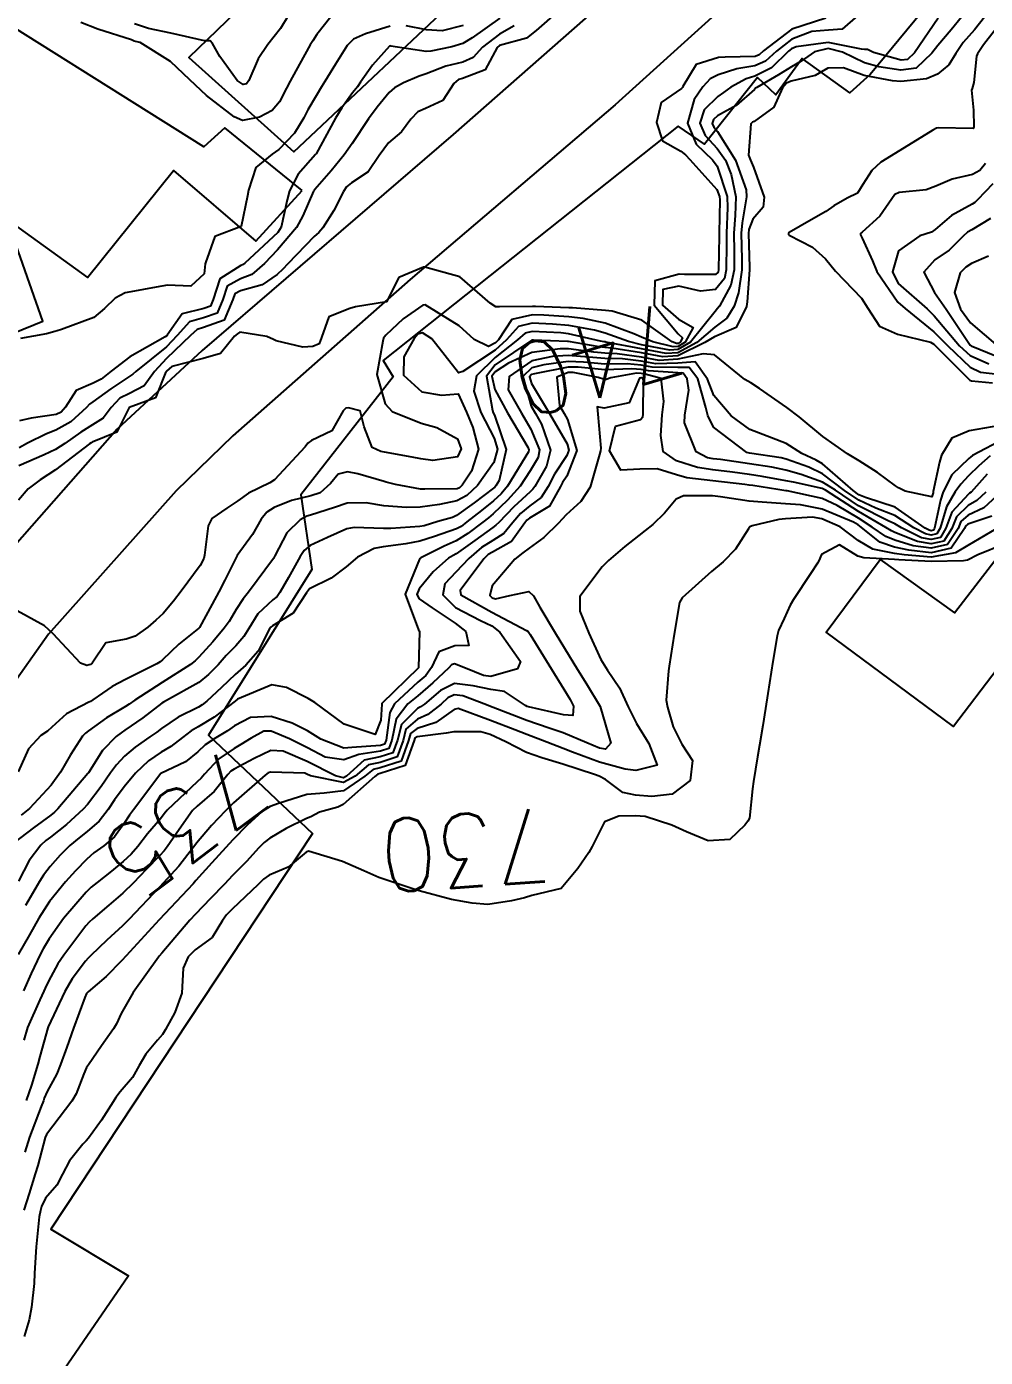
# Model space of a CAD drawing. Header units: metres. Extents: x 318500 to 325275, y 7408834 to 7428799.
# Drawn here: x 323416.3 to 323468.8, y 7419717.1 to 7419790 of the extents above; entities that cross this region are included whole.
import ezdxf
from ezdxf.enums import TextEntityAlignment as Align

# ---------------------------------------------------------------- set-up
doc = ezdxf.new("R2010")
doc.units = ezdxf.units.M
doc.header["$MEASUREMENT"] = 0
for name, color, linetype in [('Cotas', 45, 'Continuous'), ('Curvas de Nivel 1m', 11, 'Continuous'), ('Curvas de Nivel 5m', 15, 'Continuous'), ('Edificações', 30, 'Continuous'), ('Vias Primárias', 230, 'Continuous')]:
    doc.layers.add(name, color=color, linetype=linetype)
doc.styles.add('Style-STANDARD', font='STANDARD.shx')

msp = doc.modelspace()

# ---------------------------------------------------------------- linework, layer by layer
at = {"layer": 'Curvas de Nivel 1m', "flags": 128}
for points, elevation in [([(323445.392, 7419790.832), (323444.199, 7419789.792), (323443.669, 7419789.381), (323442.191, 7419788.973), (323442.056, 7419788.872), (323441.408, 7419787.645), (323440.164, 7419787.171), (323439.947, 7419787.119), (323439.69, 7419786.907), (323439.095, 7419785.967), (323438.139, 7419785.521), (323437.726, 7419785.345), (323437.338, 7419784.938), (323436.821, 7419784.245), (323436.117, 7419783.652), (323435.6, 7419782.958), (323435.01, 7419782.053), (323434.087, 7419781.458), (323433.82, 7419781.248), (323433.645, 7419780.984), (323433.116, 7419779.938), (323432.515, 7419778.995), (323432.301, 7419778.744), (323432.045, 7419778.524), (323430.594, 7419777.022), (323430.323, 7419776.728), (323430.021, 7419776.445), (323429.188, 7419775.867), (323428.007, 7419775.54), (323427.691, 7419775.377), (323427.584, 7419775.064), (323427.115, 7419773.937), (323425.977, 7419773.53), (323425.628, 7419773.432), (323425.263, 7419773.091), (323423.957, 7419771.844), (323423.3, 7419771.12), (323422.729, 7419770.337), (323421.932, 7419769.929), (323421.409, 7419769.663), (323420.93, 7419769.15), (323420.488, 7419768.577), (323419.906, 7419768.206), (323419.259, 7419767.81), (323418.391, 7419767.182), (323417.887, 7419766.863), (323417.253, 7419766.568), (323415.877, 7419765.958)], 744), ([(323433.298, 7419790.994), (323432.196, 7419789.573), (323431.968, 7419789.236), (323431.834, 7419789.014), (323431.232, 7419787.962), (323430.728, 7419787.024), (323430.533, 7419786.648), (323430.143, 7419785.897), (323429.748, 7419785.424), (323429.042, 7419785.046), (323428.128, 7419784.88), (323427.655, 7419785.065), (323426.147, 7419786.249), (323425.241, 7419787.099), (323424.175, 7419788.104), (323422.513, 7419789.135), (323422.253, 7419789.201), (323422.191, 7419789.225), (323422.038, 7419789.295), (323420.197, 7419789.874), (323419.263, 7419790.237)], 748), ([(323468.757, 7419790.522), (323468.203, 7419789.832), (323467.588, 7419789.144), (323467.18, 7419788.54), (323466.806, 7419787.919), (323466.173, 7419787.412), (323465.569, 7419787.159), (323464.166, 7419787.011), (323463.714, 7419787.04), (323462.171, 7419787.339), (323461.034, 7419787.764), (323460.177, 7419787.746), (323459.477, 7419787.334), (323458.165, 7419787.022), (323457.917, 7419786.911), (323457.681, 7419786.667), (323457.213, 7419785.605), (323456.132, 7419784.817), (323456.045, 7419784.777), (323455.95, 7419784.692), (323455.823, 7419782.982), (323455.934, 7419782.692), (323456.104, 7419782.317), (323456.694, 7419780.681), (323456.623, 7419780.13), (323456.062, 7419779.474), (323455.843, 7419778.902), (323455.823, 7419778.692), (323455.88, 7419776.843), (323455.883, 7419776.691), (323455.746, 7419774.95), (323455.713, 7419774.693), (323455.145, 7419773.536), (323453.975, 7419773.021), (323453.443, 7419772.718), (323451.962, 7419771.986), (323451.134, 7419771.925), (323449.964, 7419772.143), (323448.34, 7419772.413), (323447.967, 7419772.442), (323447.644, 7419772.472), (323445.97, 7419772.771), (323445.923, 7419772.774), (323444.047, 7419772.849), (323443.97, 7419772.852), (323441.956, 7419771.499), (323441.487, 7419770.877), (323441.805, 7419768.989), (323441.852, 7419768.871), (323441.918, 7419768.742), (323442.556, 7419766.86), (323442.173, 7419765.165), (323441.997, 7419764.868), (323441.939, 7419764.798), (323441.868, 7419764.737), (323440.812, 7419763.929), (323439.845, 7419763.242), (323439.614, 7419763.132), (323438.821, 7419762.91), (323438.069, 7419762.686), (323437.836, 7419762.641), (323436.237, 7419762.541), (323435.834, 7419762.539), (323434.227, 7419762.581), (323433.833, 7419762.512), (323432.771, 7419762.045), (323431.819, 7419761.598), (323431.494, 7419761.326), (323431.284, 7419761.008), (323430.635, 7419759.854), (323430.17, 7419759.024), (323430.01, 7419758.804), (323429.784, 7419758.62), (323428.962, 7419757.852), (323428.46, 7419757.049), (323428.197, 7419756.61), (323427.746, 7419756.1), (323427.233, 7419755.57), (323426.785, 7419755.069), (323426.264, 7419754.535), (323425.72, 7419754.106), (323423.949, 7419753.106), (323423.792, 7419753.026), (323423.708, 7419752.968), (323422.658, 7419752.163), (323421.685, 7419751.49), (323421.475, 7419751.35), (323421.202, 7419751.145), (323420.453, 7419750.368), (323419.684, 7419749.16), (323419.672, 7419749.138), (323419.65, 7419749.112), (323418.015, 7419747.184), (323417.82, 7419746.994), (323417.625, 7419746.839), (323416.682, 7419746.136), (323415.602, 7419745.324)], 739), ([(323461.823, 7419790.614), (323460.956, 7419789.869), (323460.202, 7419789.816), (323459.302, 7419789.745), (323458.197, 7419789.335), (323457.356, 7419788.673), (323456.75, 7419788.113), (323456.178, 7419787.874), (323455.181, 7419787.694), (323454.17, 7419787.382), (323453.729, 7419787.154), (323453.334, 7419786.722), (323452.855, 7419786.024), (323452.486, 7419784.735), (323452.965, 7419783.574), (323453.861, 7419782.714), (323454.105, 7419782.375), (323454.653, 7419780.704), (323454.687, 7419780.088), (323454.629, 7419778.704), (323454.631, 7419778.117), (323454.61, 7419776.704), (323454.511, 7419776.216), (323454.014, 7419775.615), (323453.204, 7419775.531), (323452.016, 7419775.794), (323451.143, 7419775.623), (323451.124, 7419774.753), (323451.989, 7419773.998), (323452.796, 7419773.542), (323452.36, 7419772.734), (323451.968, 7419772.502), (323451.707, 7419772.483), (323450.589, 7419772.761), (323449.973, 7419773.003), (323449.557, 7419773.194), (323447.985, 7419773.771), (323446.77, 7419774.027), (323445.989, 7419774.114), (323444.623, 7419774.208), (323443.991, 7419774.234), (323442.873, 7419773.975), (323442.131, 7419772.868), (323441.968, 7419772.692), (323441.588, 7419772.498), (323440.797, 7419772.888), (323439.981, 7419773.631), (323438.129, 7419774.788), (323437.998, 7419774.763), (323436.91, 7419774.012), (323435.972, 7419773.115), (323435.889, 7419773.034), (323435.846, 7419772.952), (323435.797, 7419772.782), (323435.467, 7419770.957), (323435.926, 7419769.367), (323436.322, 7419768.944), (323437.911, 7419768.295), (323438.758, 7419768.061), (323439.898, 7419767.433), (323440.086, 7419766.897), (323439.886, 7419766.46), (323438.534, 7419766.263), (323437.884, 7419766.348), (323437.402, 7419766.444), (323435.888, 7419766.706), (323435.686, 7419766.751), (323435.217, 7419766.96), (323434.773, 7419768.101), (323434.558, 7419768.97), (323433.922, 7419769.142), (323433.776, 7419769.128), (323433.636, 7419768.983), (323433.019, 7419767.873), (323431.895, 7419767.353), (323431.697, 7419767.199), (323431.554, 7419767.005), (323429.872, 7419765.196), (323429.609, 7419765.034), (323428.452, 7419764.46), (323427.855, 7419764.044), (323427.261, 7419763.654), (323426.432, 7419763.074), (323426.234, 7419762.676), (323426.043, 7419761.078), (323425.999, 7419760.888), (323425.804, 7419760.51), (323424.762, 7419759.095), (323424.338, 7419758.545), (323423.772, 7419757.878), (323423.37, 7419757.512), (323422.942, 7419757.122), (323422.245, 7419756.64), (323421.75, 7419756.478), (323420.632, 7419756.266), (323419.879, 7419755.159), (323419.794, 7419755.094), (323419.729, 7419755.062), (323419.588, 7419755.022), (323419.251, 7419755.167), (323417.754, 7419756.76), (323417.269, 7419757.197), (323415.772, 7419758.025)], 742), ([(323466.209, 7419790.476), (323464.916, 7419788.569), (323464.541, 7419788.218), (323464.184, 7419788.183), (323462.68, 7419788.603), (323462.345, 7419788.761), (323462.191, 7419788.753), (323462.018, 7419788.786), (323460.195, 7419789.148), (323458.438, 7419788.901), (323458.191, 7419788.8), (323458.025, 7419788.662), (323457.092, 7419787.76), (323456.169, 7419787.307), (323455.701, 7419787.161), (323454.853, 7419786.703), (323454.458, 7419786.404), (323454.152, 7419786.185), (323453.402, 7419785.46), (323453.162, 7419784.725), (323453.451, 7419784.048), (323454.116, 7419783.345), (323454.568, 7419782.705), (323454.877, 7419781.923), (323455.128, 7419780.7), (323455.093, 7419779.672), (323455.033, 7419778.7), (323455.043, 7419777.697), (323455.034, 7419776.7), (323454.865, 7419775.854), (323454.235, 7419774.708), (323454.127, 7419774.58), (323453.996, 7419774.421), (323452.647, 7419772.73), (323451.966, 7419772.331), (323451.515, 7419772.296), (323449.968, 7419772.598), (323449.263, 7419772.777), (323447.977, 7419773.235), (323447.391, 7419773.386), (323445.982, 7419773.639), (323445.09, 7419773.727), (323443.984, 7419773.775), (323443.238, 7419773.601), (323442.578, 7419772.864), (323441.964, 7419772.291), (323440.185, 7419771.129), (323439.951, 7419771.049), (323438.48, 7419772.915), (323437.975, 7419773.245), (323437.72, 7419773.178), (323437.513, 7419772.927), (323436.95, 7419771.925), (323436.929, 7419770.935), (323437.936, 7419770.007), (323439.018, 7419769.824), (323439.935, 7419769.898), (323440.38, 7419768.893), (323440.726, 7419768.07), (323441.038, 7419766.883), (323440.653, 7419765.663), (323440.152, 7419764.896), (323440.011, 7419764.755), (323439.867, 7419764.698), (323438.105, 7419764.679), (323437.867, 7419764.694), (323436.492, 7419764.941), (323435.99, 7419765.067), (323435.872, 7419765.105), (323434.429, 7419765.525), (323433.877, 7419765.631), (323433.355, 7419765.505), (323432.931, 7419764.989), (323432.365, 7419764.492), (323431.86, 7419764.316), (323430.806, 7419764.065), (323429.85, 7419763.674), (323429.458, 7419763.423), (323429.15, 7419763.04), (323428.666, 7419762.209), (323427.832, 7419761.06), (323427.81, 7419761.023), (323427.156, 7419759.707), (323426.83, 7419759.07), (323426.456, 7419758.397), (323425.761, 7419757.115), (323425.747, 7419757.094), (323425.73, 7419757.08), (323424.636, 7419756.207), (323423.733, 7419755.338), (323423.613, 7419755.231), (323423.42, 7419755.115), (323421.721, 7419754.271), (323420.98, 7419753.885), (323419.93, 7419753.158), (323419.8, 7419753.068), (323419.708, 7419753.021), (323418.485, 7419752.392), (323417.687, 7419751.651), (323417.446, 7419751.431), (323417.072, 7419751.199), (323416.405, 7419750.473), (323415.84, 7419749.217)], 741), ([(323460.059, 7419790.482), (323458.202, 7419789.872), (323456.65, 7419788.683), (323456.409, 7419788.464), (323456.185, 7419788.385), (323454.556, 7419788.335), (323454.184, 7419788.314), (323452.97, 7419787.936), (323452.235, 7419786.739), (323452.212, 7419786.686), (323452.158, 7419786.632), (323451.048, 7419785.855), (323450.786, 7419784.76), (323451.123, 7419783.758), (323452.115, 7419783.197), (323452.372, 7419782.996), (323452.612, 7419782.732), (323454.086, 7419781.093), (323454.245, 7419780.708), (323454.26, 7419780.525), (323454.226, 7419778.708), (323454.223, 7419778.534), (323454.194, 7419776.708), (323454.163, 7419776.574), (323454.026, 7419776.441), (323452.323, 7419776.438), (323452.026, 7419776.464), (323450.693, 7419776.087), (323450.665, 7419774.76), (323451.977, 7419773.189), (323452.206, 7419772.969), (323452.083, 7419772.738), (323451.969, 7419772.671), (323451.893, 7419772.665), (323451.641, 7419772.745), (323449.987, 7419773.932), (323448.356, 7419774.425), (323447.995, 7419774.466), (323446.199, 7419774.615), (323445.997, 7419774.623), (323444.161, 7419774.684), (323443.998, 7419774.69), (323442.19, 7419774.676), (323441.997, 7419774.666), (323441.679, 7419774.875), (323440.021, 7419776.313), (323438.105, 7419776.843), (323438.029, 7419776.84), (323436.677, 7419776.283), (323436, 7419774.95), (323434.308, 7419774.663), (323433.994, 7419774.577), (323432.851, 7419774.127), (323432.445, 7419772.995), (323432.325, 7419772.638), (323431.965, 7419772.5), (323431.418, 7419772.462), (323429.968, 7419772.807), (323429.818, 7419772.882), (323429.453, 7419773.038), (323427.973, 7419773.274), (323427.844, 7419773.189), (323427.686, 7419773.063), (323426.91, 7419772.121), (323425.958, 7419771.835), (323424.248, 7419771.401), (323423.95, 7419771.152), (323423.922, 7419771.11), (323423.354, 7419769.694), (323421.92, 7419769.154), (323421.236, 7419767.81), (323419.891, 7419767.252), (323419.827, 7419767.224), (323419.749, 7419767.162), (323417.876, 7419765.743), (323417.046, 7419765.202), (323416.376, 7419764.699), (323415.853, 7419764.082)], 743), ([(323442.206, 7419790.478), (323440.699, 7419789.396), (323440.192, 7419789.084), (323439.589, 7419788.909), (323438.437, 7419788.675), (323438.186, 7419788.654), (323436.251, 7419788.949), (323436.19, 7419788.956), (323436.173, 7419788.95), (323435.238, 7419787.9), (323434.587, 7419786.974), (323434.411, 7419786.721), (323434.151, 7419786.383), (323433.558, 7419785.569), (323433.206, 7419784.994), (323432.15, 7419783.049), (323432.126, 7419783.01), (323431.167, 7419781.941), (323430.701, 7419781.021), (323430.566, 7419780.529), (323430.232, 7419779.027), (323430.047, 7419778.746), (323428.239, 7419777.057), (323428.122, 7419776.965), (323428.028, 7419776.924), (323426.878, 7419776.211), (323426.508, 7419775.075), (323426.364, 7419774.707), (323425.993, 7419774.583), (323424.807, 7419774.279), (323423.989, 7419773.11), (323423.97, 7419773.085), (323423.887, 7419773.03), (323421.958, 7419771.929), (323420.93, 7419771.15), (323420.383, 7419770.716), (323419.94, 7419770.499), (323419.015, 7419770.093), (323418.418, 7419769.183), (323418.195, 7419768.907), (323417.914, 7419768.782), (323416.549, 7419768.571), (323415.908, 7419768.42)], 746), ([(323430.629, 7419790.603), (323430.199, 7419789.918), (323429.508, 7419789.04), (323428.971, 7419788.256), (323428.464, 7419787.055), (323428.34, 7419786.874), (323428.157, 7419786.845), (323427.833, 7419787.065), (323426.883, 7419788.376), (323426.471, 7419789.086), (323426.34, 7419789.237), (323426.191, 7419789.228), (323426.046, 7419789.237), (323424.195, 7419789.651), (323422.972, 7419789.903), (323422.2, 7419790.158)], 749), ([(323440.202, 7419790.08), (323439.062, 7419789.781), (323438.199, 7419789.844), (323437.082, 7419790.06)], 747), ([(323469.869, 7419790.505), (323468.692, 7419789.02), (323468.362, 7419788.527), (323468.316, 7419788.4), (323468.166, 7419786.96), (323468.073, 7419786.619), (323468.046, 7419786.531), (323468.144, 7419785.441), (323468.174, 7419784.529), (323468.129, 7419784.433), (323466.207, 7419784.471), (323466.129, 7419784.452), (323465.916, 7419784.341), (323464.116, 7419783.226), (323463.079, 7419782.595), (323462.574, 7419782.132), (323462.091, 7419781.369), (323461.798, 7419780.899), (323461.224, 7419780.619), (323460.496, 7419780.203), (323460.069, 7419779.885), (323459.265, 7419779.439), (323458.051, 7419778.732), (323458.026, 7419778.685), (323458.019, 7419778.66), (323458.019, 7419778.63), (323458.049, 7419778.599), (323459.33, 7419777.928), (323460.037, 7419777.294), (323460.596, 7419776.624), (323462.008, 7419775.145), (323462.364, 7419774.605), (323463.008, 7419773.617), (323463.979, 7419773.176), (323465.791, 7419772.734), (323465.971, 7419772.619), (323466.043, 7419772.549), (323467.951, 7419770.65), (323468.033, 7419770.611), (323469.184, 7419770.511)], 738), ([(323436.201, 7419790.035), (323434.848, 7419789.622), (323434.193, 7419789.324), (323433.848, 7419788.985), (323433.212, 7419787.957), (323432.631, 7419787.003), (323432.447, 7419786.714), (323432.148, 7419786.226), (323431.7, 7419785.451), (323431.472, 7419785.017), (323430.958, 7419784.186), (323430.112, 7419783.278), (323429.741, 7419783.036), (323428.847, 7419782.301), (323428.442, 7419781.055), (323428.387, 7419780.744), (323428.05, 7419779.06), (323426.602, 7419778.517), (323426.087, 7419777.079), (323426.081, 7419777.027), (323426.021, 7419776.47), (323425.298, 7419775.803), (323424.011, 7419775.861), (323423.388, 7419775.741), (323422.005, 7419775.492), (323421.703, 7419775.444), (323421.144, 7419775.149), (323420.564, 7419774.582), (323419.984, 7419774.08), (323418.212, 7419773.425), (323417.973, 7419773.358), (323417.845, 7419773.318), (323417.384, 7419773.199), (323415.967, 7419772.941)], 747), ([(323468.815, 7419782.519), (323468.492, 7419782.137), (323468.101, 7419781.907), (323466.983, 7419781.655), (323466.091, 7419781.274), (323465.566, 7419781.08), (323464.085, 7419780.937), (323463.84, 7419780.828), (323463.677, 7419780.586), (323463.027, 7419779.634), (323462.052, 7419778.757), (323461.97, 7419778.692), (323461.952, 7419778.611), (323462.048, 7419778.422), (323462.617, 7419777.182), (323462.853, 7419776.598), (323464.005, 7419774.932), (323464.405, 7419774.574), (323465.981, 7419773.308), (323466.746, 7419772.542), (323467.958, 7419771.364), (323468.533, 7419771.099), (323469.954, 7419770.929)], 737), ([(323469.209, 7419781.397), (323468.364, 7419780.526), (323468.225, 7419780.38), (323468.076, 7419780.288), (323466.94, 7419779.668), (323466.055, 7419778.9), (323465.849, 7419778.757), (323465.217, 7419778.562), (323464.041, 7419777.729), (323463.717, 7419776.585), (323464.021, 7419775.952), (323465.619, 7419774.556), (323465.994, 7419774.183), (323467.389, 7419772.536), (323467.965, 7419772.01), (323468.99, 7419771.545)], 736), ([(323468.969, 7419777.445), (323468.035, 7419777.049), (323467.731, 7419776.835), (323467.419, 7419776.536), (323467.104, 7419775.449), (323467.442, 7419774.536), (323467.989, 7419773.801), (323469.483, 7419772.507)], 734), ([(323469.584, 7419768.173), (323467.913, 7419767.873), (323466.971, 7419767.478), (323466.401, 7419766.545), (323466.279, 7419766.161), (323465.944, 7419764.549), (323465.933, 7419764.485), (323465.866, 7419764.267), (323464.406, 7419764.572), (323464.047, 7419764.751), (323463.873, 7419764.873), (323462.884, 7419765.599), (323461.886, 7419766.236), (323461.242, 7419766.616), (323459.904, 7419767.573), (323458.597, 7419768.65), (323457.927, 7419769.15), (323456.428, 7419770.197), (323455.947, 7419770.514), (323455.626, 7419770.693), (323453.963, 7419772.036), (323453.339, 7419772.094), (323451.961, 7419771.813), (323450.943, 7419771.738), (323449.961, 7419771.92), (323448.641, 7419772.105), (323447.963, 7419772.14), (323447.359, 7419772.194), (323445.965, 7419772.37), (323445.52, 7419772.379), (323443.963, 7419772.163), (323442.677, 7419771.583), (323441.952, 7419771.109), (323441.78, 7419770.873), (323441.939, 7419770.142), (323442.633, 7419768.859), (323443.752, 7419766.982), (323443.801, 7419766.841), (323443.778, 7419766.731), (323442.635, 7419764.859), (323442.288, 7419764.439), (323441.858, 7419764.051), (323441.205, 7419763.524), (323440.406, 7419762.892), (323440.087, 7419762.645), (323439.834, 7419762.511), (323438.636, 7419762.103), (323437.824, 7419761.844), (323437.066, 7419761.686), (323435.819, 7419761.532), (323435.337, 7419761.437), (323434.412, 7419760.971), (323433.805, 7419760.434), (323432.968, 7419759.819), (323431.792, 7419759.227), (323431.617, 7419759.003), (323430.888, 7419757.898), (323429.763, 7419757.207), (323429.662, 7419757.13), (323429.602, 7419757.032), (323428.97, 7419755.813), (323428.295, 7419755.052), (323427.725, 7419754.542), (323426.968, 7419753.817), (323426.165, 7419753.075), (323425.909, 7419752.876), (323425.705, 7419752.758), (323424.595, 7419752.198), (323423.687, 7419751.579), (323423.42, 7419751.378), (323423.044, 7419751.12), (323422.248, 7419750.555), (323421.664, 7419750.057), (323421.213, 7419749.589), (323420.893, 7419749.148), (323420.386, 7419748.409), (323419.633, 7419747.423), (323419.403, 7419747.163), (323418.478, 7419746.316), (323417.607, 7419745.636), (323417.352, 7419745.446), (323417.069, 7419745.198), (323416.436, 7419744.359), (323415.85, 7419743.216)], 738), ([(323469.91, 7419767.486), (323468.103, 7419766.527), (323467.992, 7419766.436), (323467.897, 7419766.357), (323466.954, 7419765.469), (323466.492, 7419764.544), (323466.333, 7419764.075), (323466.013, 7419762.548), (323465.951, 7419762.437), (323465.839, 7419762.412), (323465.72, 7419762.433), (323465.505, 7419762.555), (323463.857, 7419763.695), (323462.238, 7419764.231), (323461.867, 7419764.384), (323461.554, 7419764.613), (323459.884, 7419766.068), (323459.532, 7419766.281), (323458.752, 7419766.647), (323457.898, 7419767.181), (323457.079, 7419767.496), (323455.909, 7419767.962), (323454.887, 7419768.7), (323453.937, 7419769.811), (323453.586, 7419770.715), (323452.9, 7419771.666), (323451.959, 7419771.593), (323450.752, 7419771.552), (323449.959, 7419771.693), (323448.92, 7419771.821), (323447.96, 7419771.835), (323447.076, 7419771.918), (323445.962, 7419772.007), (323445.09, 7419771.957), (323443.959, 7419771.705), (323442.718, 7419770.858), (323442.67, 7419770.128), (323443.4, 7419768.848), (323443.907, 7419767.98), (323444.389, 7419766.835), (323444.311, 7419766.411), (323443.878, 7419765.681), (323443.32, 7419764.848), (323442.634, 7419764.083), (323441.847, 7419763.339), (323441.594, 7419763.124), (323441.277, 7419762.878), (323440.46, 7419762.261), (323439.824, 7419761.865), (323439.164, 7419761.562), (323437.881, 7419760.919), (323437.839, 7419760.89), (323437.809, 7419760.853), (323437.021, 7419758.932), (323437.761, 7419756.981), (323437.801, 7419756.92), (323437.803, 7419756.876), (323437.762, 7419754.92), (323437.75, 7419754.9), (323437.73, 7419754.881), (323435.756, 7419752.949), (323435.744, 7419752.915), (323435.696, 7419752.04), (323435.387, 7419751.252), (323433.693, 7419751.819), (323432.076, 7419752.996), (323431.712, 7419753.229), (323430.523, 7419753.823), (323429.719, 7419753.964), (323427.842, 7419753.189), (323427.71, 7419753.084), (323426.574, 7419752.194), (323425.689, 7419751.666), (323425.315, 7419751.456), (323424.826, 7419751.093), (323424.186, 7419750.589), (323423.668, 7419750.278), (323422.971, 7419749.81), (323422.258, 7419749.131), (323421.642, 7419748.38), (323421.111, 7419747.67), (323420.76, 7419747.149), (323420.264, 7419746.51), (323419.612, 7419745.945), (323419.17, 7419745.603), (323418.668, 7419745.174), (323418.132, 7419744.642), (323417.583, 7419744.03), (323417.22, 7419743.551), (323417.008, 7419743.198), (323416.235, 7419741.888)], 737), ([(323469.068, 7419766.512), (323468.446, 7419765.967), (323467.883, 7419765.424), (323467.457, 7419764.953), (323467.153, 7419764.537), (323466.672, 7419763.727), (323466.322, 7419762.545), (323466.143, 7419762.24), (323465.836, 7419762.171), (323465.514, 7419762.232), (323464.885, 7419762.564), (323463.85, 7419763.243), (323462.801, 7419763.65), (323461.862, 7419764.083), (323461.093, 7419764.618), (323459.879, 7419765.532), (323459.136, 7419765.895), (323457.887, 7419766.329), (323457.622, 7419766.398), (323455.89, 7419766.654), (323455.734, 7419766.692), (323453.91, 7419768.073), (323453.602, 7419768.715), (323453.488, 7419769.156), (323453.058, 7419770.723), (323452.571, 7419771.346), (323451.956, 7419771.346), (323450.556, 7419771.361), (323449.957, 7419771.467), (323449.191, 7419771.545), (323447.957, 7419771.53), (323446.791, 7419771.64), (323445.959, 7419771.677), (323444.624, 7419771.501), (323443.955, 7419771.331), (323443.467, 7419770.847), (323443.926, 7419769.231), (323444.157, 7419768.838), (323444.499, 7419768.246), (323444.985, 7419766.829), (323444.759, 7419765.953), (323444.124, 7419764.837), (323444.019, 7419764.687), (323443.866, 7419764.544), (323442.984, 7419763.722), (323442.156, 7419762.865), (323441.999, 7419762.707), (323441.836, 7419762.583), (323440.835, 7419761.875), (323439.814, 7419761.138), (323439.662, 7419761.052), (323439.399, 7419760.904), (323438.557, 7419760.158), (323437.793, 7419759.229), (323437.673, 7419758.922), (323437.786, 7419758.686), (323438.513, 7419758.179), (323439.767, 7419757.355), (323440.344, 7419756.891), (323440.514, 7419756.123), (323439.748, 7419756.116), (323438.878, 7419755.773), (323438.466, 7419754.913), (323438.15, 7419754.492), (323437.722, 7419754.112), (323436.444, 7419752.939), (323436.183, 7419752.463), (323435.981, 7419750.945), (323435.901, 7419750.722), (323435.676, 7419750.652), (323434.109, 7419750.538), (323433.673, 7419750.506), (323432.417, 7419750.993), (323431.687, 7419751.449), (323430.834, 7419751.871), (323429.698, 7419752.231), (323428.562, 7419752.183), (323427.69, 7419751.725), (323427.3, 7419751.45), (323426.651, 7419751.07), (323426.07, 7419750.68), (323425.668, 7419750.304), (323424.991, 7419749.759), (323423.65, 7419749.11), (323422.155, 7419747.132), (323421.928, 7419746.833), (323421.618, 7419746.361), (323421.103, 7419745.649), (323420.524, 7419745.151), (323419.981, 7419744.769), (323419.589, 7419744.422), (323418.969, 7419743.78), (323418.431, 7419743.177), (323417.559, 7419742.106), (323416.97, 7419741.199), (323416.455, 7419740.287), (323415.841, 7419739.215)], 736), ([(323468.826, 7419764.516), (323468.323, 7419764.064), (323467.859, 7419763.797), (323467.211, 7419763.175), (323466.967, 7419762.539), (323466.53, 7419761.847), (323465.831, 7419761.688), (323465.087, 7419761.816), (323463.837, 7419762.322), (323463.666, 7419762.411), (323463.349, 7419762.587), (323461.853, 7419763.458), (323460.043, 7419764.628), (323459.871, 7419764.715), (323458.285, 7419765.064), (323457.875, 7419765.15), (323456.582, 7419765.384), (323455.878, 7419765.486), (323454.955, 7419765.623), (323453.88, 7419765.75), (323453.039, 7419765.88), (323451.885, 7419766.237), (323451.149, 7419766.747), (323451.024, 7419767.632), (323451.101, 7419768.752), (323451.198, 7419769.484), (323451.048, 7419770.754), (323450.166, 7419770.981), (323449.952, 7419771.014), (323449.691, 7419771.034), (323448.293, 7419770.787), (323448.038, 7419770.699), (323447.949, 7419770.693), (323447.596, 7419770.795), (323446.219, 7419771.083), (323445.953, 7419771.083), (323445.324, 7419770.826), (323445.483, 7419769.268), (323445.728, 7419768.822), (323445.915, 7419768.504), (323446.426, 7419766.812), (323445.876, 7419765.405), (323445.635, 7419765.059), (323445.526, 7419764.823), (323444.922, 7419763.761), (323443.844, 7419763.103), (323443.688, 7419762.996), (323443.577, 7419762.844), (323442.858, 7419761.821), (323441.816, 7419761.239), (323441.577, 7419761.111), (323441.332, 7419760.877), (323440.034, 7419759.138), (323440.076, 7419758.896), (323441.776, 7419757.943), (323443.664, 7419756.939), (323443.761, 7419756.885), (323443.804, 7419756.84), (323443.872, 7419756.725), (323445.047, 7419754.827), (323445.719, 7419753.738), (323446.07, 7419753.171), (323446.246, 7419752.812), (323446.216, 7419752.298), (323445.703, 7419752.324), (323443.776, 7419752.773), (323443.709, 7419752.794), (323443.622, 7419752.841), (323442.459, 7419753.6), (323441.718, 7419753.718), (323440.758, 7419753.922), (323439.721, 7419754.046), (323438.955, 7419753.67), (323438.078, 7419752.916), (323437.862, 7419752.764), (323437.706, 7419752.673), (323436.822, 7419751.804), (323436.599, 7419750.936), (323436.354, 7419750.255), (323435.666, 7419750.038), (323434.778, 7419749.849), (323433.811, 7419748.978), (323433.649, 7419748.885), (323433.218, 7419748.984), (323431.662, 7419749.78), (323430.343, 7419750.347), (323429.67, 7419750.378), (323428.764, 7419749.943), (323427.655, 7419749.361), (323427.473, 7419749.241), (323427.318, 7419749.063), (323426.573, 7419748.138), (323425.632, 7419747.326), (323425.384, 7419747.084), (323424.659, 7419746.049), (323424, 7419745.104), (323423.824, 7419744.879), (323423.593, 7419744.628), (323422.844, 7419743.858), (323422.142, 7419743.131), (323421.564, 7419742.561), (323420.805, 7419741.9), (323419.926, 7419741.156), (323419.725, 7419740.981), (323419.544, 7419740.78), (323418.331, 7419739.178), (323418.007, 7419738.688), (323417.498, 7419737.754), (323417.314, 7419737.371), (323417.235, 7419737.194), (323417.015, 7419736.727), (323416.347, 7419735.207), (323416.151, 7419734.518)], 734), ([(323469.623, 7419764.504), (323468.708, 7419763.666), (323467.851, 7419763.257), (323467.459, 7419762.921), (323467.305, 7419762.535), (323466.723, 7419761.649), (323465.829, 7419761.447), (323464.854, 7419761.589), (323463.833, 7419761.893), (323463.343, 7419762.095), (323462.594, 7419762.599), (323461.847, 7419763.096), (323460.684, 7419763.795), (323459.863, 7419764.167), (323457.941, 7419764.587), (323457.869, 7419764.599), (323457.433, 7419764.667), (323456.064, 7419764.879), (323455.872, 7419764.906), (323455.622, 7419764.943), (323453.874, 7419765.151), (323452.452, 7419765.308), (323451.877, 7419765.462), (323450.828, 7419765.803), (323449.88, 7419765.776), (323448.835, 7419765.731), (323448.22, 7419766.785), (323448.553, 7419768.138), (323449.916, 7419768.498), (323450.038, 7419768.648), (323450.057, 7419768.768), (323450.07, 7419770.646), (323450.042, 7419770.769), (323449.968, 7419770.787), (323449.95, 7419770.793), (323449.929, 7419770.791), (323449.861, 7419770.771), (323449.295, 7419769.411), (323447.925, 7419769.114), (323447.536, 7419769.186), (323447.586, 7419768.795), (323447.746, 7419766.938), (323447.723, 7419766.793), (323447.671, 7419766.576), (323447.159, 7419764.801), (323446.648, 7419764.018), (323445.847, 7419763.28), (323445.624, 7419763.041), (323445.432, 7419762.824), (323444.619, 7419762.041), (323443.819, 7419761.462), (323443.463, 7419761.198), (323443.038, 7419760.852), (323441.795, 7419759.389), (323441.659, 7419758.872), (323441.788, 7419758.741), (323441.976, 7419758.679), (323442.76, 7419758.855), (323443.792, 7419759.087), (323444.055, 7419758.837), (323444.395, 7419758.219), (323445.233, 7419756.825), (323445.748, 7419755.988), (323446.47, 7419754.809), (323446.949, 7419754.028), (323447.71, 7419752.79), (323448.283, 7419750.781), (323448.004, 7419750.456), (323447.676, 7419750.504), (323446.974, 7419750.801), (323445.688, 7419751.34), (323444.915, 7419751.604), (323443.698, 7419752.025), (323441.838, 7419752.738), (323441.709, 7419752.783), (323441.486, 7419752.873), (323440.191, 7419753.369), (323439.715, 7419753.427), (323439.364, 7419753.253), (323438.995, 7419752.907), (323438.275, 7419752.341), (323437.698, 7419752.089), (323437.068, 7419751.551), (323436.91, 7419750.932), (323436.581, 7419750.022), (323435.662, 7419749.728), (323435.026, 7419749.593), (323434.294, 7419748.97), (323433.646, 7419748.62), (323431.842, 7419748.998), (323431.651, 7419749.085), (323431.527, 7419749.127), (323429.652, 7419749.186), (323429.533, 7419749.15), (323429.355, 7419749.034), (323427.634, 7419747.507), (323427.412, 7419747.283), (323427.192, 7419747.064), (323426.421, 7419746.269), (323425.603, 7419745.309), (323425.506, 7419745.176), (323425.44, 7419745.082), (323424.63, 7419744.049), (323423.771, 7419743.107), (323423.568, 7419742.895), (323421.911, 7419741.135), (323421.544, 7419740.767), (323420.691, 7419739.99), (323419.82, 7419739.157), (323419.666, 7419739.01), (323419.515, 7419738.849), (323418.794, 7419737.878), (323418.398, 7419737.176), (323417.47, 7419735.237), (323417.451, 7419735.19), (323417.03, 7419733.612), (323416.92, 7419733.198), (323416.566, 7419732.059), (323416.282, 7419731.207)], 733), ([(323469.155, 7419763.206), (323467.844, 7419762.773), (323467.705, 7419762.668), (323467.649, 7419762.532), (323466.917, 7419761.451), (323465.827, 7419761.208), (323464.609, 7419761.35), (323463.829, 7419761.511), (323463.021, 7419761.781), (323462, 7419762.608), (323461.842, 7419762.729), (323461.584, 7419762.873), (323459.854, 7419763.583), (323458.678, 7419763.827), (323457.858, 7419763.882), (323456.57, 7419763.969), (323455.86, 7419764.033), (323454.298, 7419764.271), (323453.864, 7419764.318), (323452.271, 7419764.327), (323451.861, 7419764.137), (323451.23, 7419763.365), (323450.592, 7419762.752), (323450.176, 7419762.415), (323449.831, 7419762.143), (323449.055, 7419761.538), (323448.156, 7419760.785), (323447.806, 7419760.43), (323446.6, 7419758.808), (323446.586, 7419758), (323447.089, 7419756.8), (323447.739, 7419755.366), (323448.103, 7419754.784), (323448.762, 7419753.816), (323449.246, 7419752.767), (323449.697, 7419751.862), (323450.377, 7419750.753), (323450.831, 7419749.58), (323449.658, 7419749.276), (323449.079, 7419749.348), (323447.664, 7419749.736), (323446.198, 7419750.286), (323445.675, 7419750.479), (323444.786, 7419750.829), (323443.686, 7419751.256), (323443.031, 7419751.509), (323441.697, 7419752.02), (323439.932, 7419752.671), (323439.706, 7419752.627), (323438.699, 7419751.906), (323437.69, 7419751.581), (323437.312, 7419751.299), (323437.218, 7419750.927), (323436.806, 7419749.79), (323435.657, 7419749.42), (323435.274, 7419749.337), (323434.817, 7419748.962), (323433.642, 7419748.166), (323432.598, 7419748.033), (323431.64, 7419747.97), (323430.092, 7419747.48), (323429.633, 7419747.319), (323429.197, 7419747.037), (323428.372, 7419746.296), (323427.607, 7419745.505), (323427.397, 7419745.268), (323427.207, 7419745.064), (323426.432, 7419744.227), (323425.573, 7419743.254), (323425.492, 7419743.16), (323425.424, 7419743.082), (323423.55, 7419741.11), (323421.746, 7419739.137), (323421.516, 7419738.882), (323420.646, 7419738.005), (323419.67, 7419737.158), (323419.584, 7419737.064), (323419.487, 7419736.844), (323418.871, 7419735.169), (323418.497, 7419734.132), (323418.162, 7419733.179), (323417.945, 7419732.669), (323417.418, 7419731.697), (323417.265, 7419731.339), (323417.215, 7419731.193), (323417.098, 7419730.886), (323416.455, 7419729.204), (323416.201, 7419728.385)], 732), ([(323469.39, 7419762.507), (323467.831, 7419761.604), (323467.167, 7419761.196), (323465.824, 7419760.964), (323464.348, 7419761.095), (323463.826, 7419761.159), (323462.637, 7419761.407), (323461.833, 7419761.879), (323460.843, 7419762.62), (323459.847, 7419763.068), (323459.325, 7419763.161), (323457.846, 7419763.065), (323457.485, 7419763.026), (323456.024, 7419762.687), (323455.902, 7419762.626), (323455.837, 7419762.505), (323455.114, 7419761.397), (323454.435, 7419760.701), (323453.805, 7419760.177), (323452.193, 7419758.734), (323452.041, 7419758.481), (323451.76, 7419756.74), (323451.485, 7419754.991), (323451.448, 7419754.743), (323451.319, 7419753.139), (323451.396, 7419752.743), (323451.694, 7419751.667), (323452.184, 7419750.732), (323452.768, 7419749.825), (323452.636, 7419748.725), (323451.642, 7419747.982), (323450.535, 7419747.857), (323449.642, 7419747.926), (323448.955, 7419748.082), (323447.992, 7419748.785), (323447.653, 7419748.965), (323447.388, 7419749.06), (323445.662, 7419749.623), (323444.518, 7419749.98), (323443.671, 7419750.263), (323442.539, 7419750.857), (323441.686, 7419751.253), (323441.165, 7419751.401), (323439.687, 7419751.398), (323439.272, 7419751.319), (323437.683, 7419751.129), (323437.558, 7419751.046), (323437.526, 7419750.922), (323437.032, 7419749.557), (323435.652, 7419749.108), (323435.523, 7419749.081), (323435.362, 7419748.954), (323433.634, 7419747.424), (323433.347, 7419747.268), (323432.345, 7419746.993), (323431.87, 7419746.753), (323431.625, 7419746.647), (323430.519, 7419746.114), (323429.608, 7419745.582), (323429.3, 7419745.339), (323429.01, 7419745.039), (323428.331, 7419744.307), (323427.577, 7419743.539), (323427.344, 7419743.292), (323427.129, 7419743.064), (323426.367, 7419742.267), (323425.553, 7419741.422), (323425.241, 7419741.085), (323423.704, 7419739.288), (323423.558, 7419739.109), (323423.519, 7419739.059), (323422.125, 7419737.13), (323421.478, 7419735.97), (323421.212, 7419735.403), (323421.059, 7419735.144), (323420.406, 7419734.2), (323419.683, 7419733.158), (323419.585, 7419733.011), (323419.433, 7419732.679), (323419.007, 7419731.575), (323418.776, 7419731.17), (323417.392, 7419729.346), (323417.322, 7419729.191), (323416.903, 7419727.661), (323416.775, 7419727.199), (323416.429, 7419726.118), (323416.141, 7419725.208)], 731)]:
    msp.add_lwpolyline(points, dxfattribs=dict(at, elevation=elevation))
at = {"layer": 'Curvas de Nivel 5m', "flags": 128}
for points, elevation in [([(323443.004, 7419790.06), (323442.197, 7419789.601), (323441.257, 7419788.884), (323440.759, 7419788.313), (323440.178, 7419788.074), (323439.245, 7419787.843), (323438.168, 7419787.43), (323437.799, 7419787.301), (323436.931, 7419786.942), (323436.443, 7419786.66), (323436.152, 7419786.411), (323435.495, 7419785.604), (323435.023, 7419784.967), (323434.116, 7419783.611), (323433.679, 7419782.986), (323432.972, 7419782.121), (323432.082, 7419781.102), (323432.038, 7419781.044), (323432.01, 7419781.001), (323431.418, 7419779.651), (323431.076, 7419779.015), (323430.038, 7419777.792), (323429.327, 7419777.041), (323428.639, 7419776.432), (323428.017, 7419776.209), (323427.284, 7419775.794), (323427.041, 7419775.07), (323426.739, 7419774.322), (323425.985, 7419774.062), (323425.217, 7419773.856), (323424.541, 7419773.101), (323423.964, 7419772.487), (323422.28, 7419771.135), (323422.106, 7419770.979), (323421.946, 7419770.866), (323420.908, 7419770.178), (323419.925, 7419769.472), (323419.745, 7419769.34), (323419.569, 7419769.165), (323418.713, 7419768.373), (323417.901, 7419767.911), (323417.383, 7419767.712), (323416.342, 7419767.213), (323415.887, 7419766.954)], 745), ([(323467.5, 7419790.537), (323466.918, 7419789.828), (323466.194, 7419788.979), (323465.875, 7419788.555), (323465.002, 7419787.743), (323464.176, 7419787.624), (323462.966, 7419787.811), (323462.181, 7419788.028), (323460.983, 7419788.622), (323460.192, 7419788.824), (323459.437, 7419788.641), (323458.708, 7419788.126), (323458.177, 7419787.813), (323457.474, 7419787.367), (323456.291, 7419786.688), (323456.21, 7419786.639), (323456.158, 7419786.576), (323455.159, 7419785.686), (323454.136, 7419785.119), (323453.911, 7419784.935), (323453.84, 7419784.714), (323453.927, 7419784.512), (323454.126, 7419784.274), (323455.119, 7419782.7), (323455.708, 7419781.072), (323455.722, 7419780.694), (323455.477, 7419779.278), (323455.427, 7419778.696), (323455.46, 7419777.272), (323455.455, 7419776.696), (323455.277, 7419775.432), (323455.045, 7419774.7), (323454.637, 7419774.057), (323453.983, 7419773.563), (323452.999, 7419772.725), (323451.964, 7419772.157), (323451.326, 7419772.112), (323449.966, 7419772.37), (323448.019, 7419772.74), (323447.97, 7419772.747), (323447.929, 7419772.75), (323447.725, 7419772.794), (323445.976, 7419773.193), (323445.558, 7419773.245), (323443.977, 7419773.315), (323443.603, 7419773.227), (323443.183, 7419772.858), (323441.96, 7419771.894), (323440.933, 7419770.885), (323440.781, 7419770.044), (323441.178, 7419768.881), (323441.899, 7419767.473), (323442.079, 7419766.867), (323441.883, 7419766.154), (323440.987, 7419764.883), (323440.411, 7419764.342), (323439.857, 7419764.053), (323438.913, 7419763.851), (323437.852, 7419763.699), (323437.108, 7419763.675), (323435.852, 7419763.782), (323434.889, 7419763.93), (323433.854, 7419763.927), (323433.152, 7419763.686), (323431.844, 7419763.269), (323431.638, 7419763.208), (323431.273, 7419763.009), (323430.556, 7419762.292), (323429.883, 7419761.029), (323429.809, 7419760.89), (323428.449, 7419759.05), (323428.164, 7419758.675), (323427.775, 7419758.089), (323427.384, 7419757.445), (323427.119, 7419757.066), (323426.497, 7419756.325), (323425.736, 7419755.494), (323425.527, 7419755.29), (323425.264, 7419755.087), (323423.72, 7419754.093), (323422.224, 7419753.132), (323421.922, 7419752.921), (323421.705, 7419752.782), (323420.678, 7419752.167), (323419.684, 7419751.456), (323419.519, 7419751.326), (323419.364, 7419751.165), (323418.693, 7419750.146), (323418.147, 7419749.183), (323417.643, 7419748.479), (323416.45, 7419747.208), (323416.008, 7419746.83)], 740), ([(323469.08, 7419779.499), (323468.055, 7419778.887), (323467.825, 7419778.761), (323467.588, 7419778.535), (323466.808, 7419777.776), (323466.037, 7419777.238), (323465.43, 7419776.559), (323466.014, 7419775.459), (323466.65, 7419774.544), (323467.971, 7419772.574), (323468.023, 7419772.529), (323469.416, 7419771.96)], 735), ([(323468.895, 7419765.504), (323468.015, 7419764.528), (323467.939, 7419764.459), (323467.868, 7419764.411), (323466.964, 7419763.428), (323466.642, 7419762.542), (323466.336, 7419762.044), (323465.834, 7419761.929), (323465.305, 7419762.028), (323464.204, 7419762.575), (323463.843, 7419762.789), (323463.472, 7419762.959), (323461.857, 7419763.776), (323460.595, 7419764.623), (323459.874, 7419765.073), (323458.718, 7419765.487), (323457.881, 7419765.72), (323457.099, 7419765.889), (323455.884, 7419766.07), (323454.29, 7419766.302), (323453.886, 7419766.349), (323453.578, 7419766.406), (323452.954, 7419766.724), (323452.329, 7419768.319), (323452.347, 7419768.734), (323452.565, 7419770.106), (323452.476, 7419770.732), (323452.247, 7419771.03), (323451.953, 7419771.056), (323450.36, 7419771.17), (323449.955, 7419771.24), (323449.448, 7419771.282), (323447.954, 7419771.226), (323446.505, 7419771.362), (323445.955, 7419771.368), (323444.115, 7419771.002), (323443.951, 7419770.956), (323443.834, 7419770.842), (323443.944, 7419770.465), (323444.922, 7419768.83), (323445.895, 7419767.161), (323445.993, 7419766.818), (323445.887, 7419766.533), (323445.202, 7419765.501), (323444.853, 7419764.83), (323444.471, 7419764.223), (323443.854, 7419763.765), (323443.336, 7419763.359), (323442.915, 7419762.854), (323442.427, 7419762.265), (323441.825, 7419761.876), (323441.205, 7419761.493), (323440.51, 7419760.89), (323439.802, 7419760.138), (323439.203, 7419759.499), (323439.082, 7419758.907), (323439.78, 7419758.204), (323441.148, 7419757.501), (323441.765, 7419757.197), (323442.216, 7419756.863), (323443.337, 7419755.245), (323443.173, 7419754.848), (323441.726, 7419754.434), (323441.325, 7419754.475), (323440.335, 7419754.891), (323439.733, 7419755.123), (323439.559, 7419755.076), (323439.414, 7419754.903), (323438.551, 7419754.082), (323437.714, 7419753.365), (323437.182, 7419752.928), (323436.536, 7419752.099), (323436.29, 7419750.941), (323436.128, 7419750.489), (323435.671, 7419750.346), (323434.483, 7419750.152), (323433.663, 7419749.862), (323432.641, 7419750.015), (323431.673, 7419750.52), (323430.69, 7419751.015), (323429.686, 7419751.444), (323429.284, 7419751.438), (323428.59, 7419751.046), (323428.034, 7419750.696), (323427.671, 7419750.492), (323426.819, 7419749.912), (323426.044, 7419749.076), (323425.863, 7419748.863), (323425.646, 7419748.656), (323424, 7419747.104), (323423.828, 7419746.906), (323423.623, 7419746.638), (323422.923, 7419745.808), (323422.386, 7419745.128), (323422.021, 7419744.707), (323421.587, 7419744.299), (323420.951, 7419743.775), (323420.169, 7419743.154), (323419.841, 7419742.884), (323419.565, 7419742.62), (323418.321, 7419741.178), (323417.533, 7419740.066), (323417.208, 7419739.511), (323417.044, 7419739.197), (323416.544, 7419738.165), (323416.133, 7419737.21)], 735), ([(323469.832, 7419761.672), (323468.389, 7419761.085), (323467.823, 7419760.802), (323467.6, 7419760.755), (323465.822, 7419760.725), (323464.069, 7419760.823), (323463.823, 7419760.838), (323462.136, 7419760.918), (323461.824, 7419761.017), (323460.805, 7419761.645), (323459.817, 7419761.109), (323459.683, 7419760.76), (323459.612, 7419760.633), (323459.22, 7419760.054), (323458.299, 7419758.652), (323458.115, 7419758.325), (323457.774, 7419757.605), (323457.478, 7419756.949), (323457.394, 7419756.664), (323457.159, 7419755.252), (323457.07, 7419754.667), (323456.891, 7419753.495), (323456.764, 7419752.669), (323456.617, 7419751.75), (323456.424, 7419750.673), (323456.312, 7419750.035), (323456.102, 7419748.676), (323456.051, 7419748.279), (323455.883, 7419746.677), (323455.8, 7419746.506), (323455.624, 7419746.28), (323454.81, 7419745.494), (323453.611, 7419745.435), (323452.43, 7419745.916), (323451.623, 7419746.281), (323450.164, 7419746.755), (323449.63, 7419746.794), (323448.722, 7419746.774), (323447.947, 7419746.464), (323447.615, 7419745.814), (323447.272, 7419745.128), (323447.084, 7419744.798), (323446.476, 7419743.917), (323445.57, 7419742.82), (323443.97, 7419742.431), (323443.565, 7419742.317), (323442.857, 7419742.145), (323441.561, 7419741.946), (323440.688, 7419742.01), (323439.563, 7419742.214), (323437.788, 7419742.698), (323437.569, 7419742.774), (323437.456, 7419742.809), (323437.064, 7419742.928), (323435.577, 7419743.431), (323434.756, 7419743.789), (323433.59, 7419744.298), (323431.728, 7419744.869), (323431.597, 7419744.803), (323430.612, 7419743.988), (323429.578, 7419743.541), (323429.276, 7419743.333), (323428.979, 7419743.039), (323427.556, 7419741.684), (323427.243, 7419741.373), (323427.032, 7419741.065), (323426.463, 7419740.144), (323425.526, 7419739.459), (323425.146, 7419739.086), (323424.873, 7419738.452), (323424.793, 7419737.09), (323424.414, 7419736.031), (323423.905, 7419735.103), (323423.742, 7419734.83), (323423.461, 7419734.521), (323422.823, 7419733.746), (323422.46, 7419733.125), (323422.093, 7419732.467), (323421.418, 7419731.68), (323421.179, 7419731.377), (323421.037, 7419731.144), (323420.407, 7419730.143), (323419.681, 7419729.157), (323419.55, 7419728.996), (323419.385, 7419728.825), (323418.639, 7419727.903), (323418.256, 7419727.177), (323417.955, 7419726.577), (323417.34, 7419725.866), (323417.12, 7419725.407), (323417.056, 7419725.194), (323416.978, 7419724.847), (323416.815, 7419723.197), (323416.733, 7419721.753), (323416.704, 7419721.199), (323416.565, 7419719.896), (323416.441, 7419719.198), (323416.161, 7419718.281)], 730)]:
    msp.add_lwpolyline(points, dxfattribs=dict(at, elevation=elevation))
at = {"layer": 'Edificações'}
for points in [[(323435.182, 7419811.501), (323436.321, 7419814.589), (323432.676, 7419816.758), (323431.202, 7419814.162), (323433.18, 7419812.419), (323429.49, 7419805.473), (323414.249, 7419812.756), (323410.167, 7419804.964), (323419.823, 7419800.354), (323420.403, 7419801.574), (323428.624, 7419797.507), (323431.345, 7419803.52), (323435.727, 7419802.009), (323434.486, 7419799.723), (323435.455, 7419798.251), (323425.187, 7419788.313), (323430.927, 7419783.16), (323440.505, 7419792.187), (323438.297, 7419794.68), (323441.826, 7419798.67), (323445.743, 7419796.384), (323449.399, 7419804.263)], [(323431.384, 7419781.042), (323427.16, 7419784.466), (323425.997, 7419783.427), (323411.796, 7419792.355), (323407.021, 7419786.484), (323409.837, 7419783.794), (323404.817, 7419781.592), (323409.225, 7419770.647), (323417.183, 7419773.887), (323415.224, 7419779.452), (323419.631, 7419776.272), (323424.345, 7419782.143), (323428.844, 7419778.266), (323431.384, 7419781.042)]]:
    msp.add_lwpolyline(points, close=True, dxfattribs=at)
for points in [[(323467.736, 7419793.735), (323462.488, 7419787.394), (323461.372, 7419786.379), (323458.773, 7419788.276), (323457.323, 7419786.279), (323456.324, 7419787.228), (323453.425, 7419783.583), (323451.969, 7419784.571), (323435.825, 7419771.739), (323436.375, 7419770.84), (323431.315, 7419764.378), (323431.915, 7419760.283), (323426.262, 7419751.221), (323431.96, 7419745.829), (323417.62, 7419724.167), (323421.871, 7419721.603), (323411.922, 7419707.15)], [(323469.453, 7419754.821), (323467.057, 7419751.698), (323460.076, 7419756.85), (323463.042, 7419760.829), (323467.105, 7419757.915), (323470.804, 7419762.703)]]:
    msp.add_lwpolyline(points, dxfattribs=at)
msp.add_lwpolyline([(323465.727, 7419703.833, 0.495607), (323479.972, 7419719.963)], format="xyb", dxfattribs=at)
at = {"layer": 'Vias Primárias'}
for points in [[(323415.833, 7419583.302), (323419.047, 7419572.746), (323421.03, 7419562.086), (323421.351, 7419557.374), (323421.618, 7419546.016), (323420.655, 7419534.774), (323419.854, 7419529.552), (323419.495, 7419524.986, 0.238184), (323422.135, 7419522.665), (323425.333, 7419521.775), (323439.384, 7419519.04), (323447.038, 7419517.341, 0.392019), (323449.506, 7419518.783), (323449.894, 7419520.081), (323454.112, 7419536.783), (323456.933, 7419548.508), (323462.14, 7419572.405), (323463.204, 7419579.599, 0.075507), (323463.151, 7419593.445, 0), (323461.926, 7419601.304, 0.173993), (323443.828, 7419629.608, 0.279998), (323404.325, 7419640.182, 0.277838)], [(323934.92, 7420316.776, 0), (323936.242, 7420308.849)], [(323715.644, 7420145.548, 0), (323709.04, 7420132.939)], [(323939.281, 7420278.615, 0), (323933.27, 7420270.921)], [(323836.404, 7420021.217), (323839.692, 7420014.547, -0.172492), (323840.737, 7420005.613, 0), (323839.679, 7420000.995, -0.226003), (323822.498, 7419987.869), (323816.045, 7419986.261), (323809.838, 7419985.761), (323797.857, 7419985.557), (323783.43, 7419986.553), (323778.024, 7419986.103, 0.920221), (323778.024, 7419984.652), (323787.034, 7419982.652), (323805.471, 7419977.44), (323826.967, 7419970.976), (323850.367, 7419962.962), (323868.105, 7419955.747), (323881.534, 7419947.778), (323892.006, 7419939.962), (323903.28, 7419930.644), (323910.885, 7419924.39)], [(323831.088, 7420001.787, 0), (323833.844, 7420008.443, 0.220888)], [(323412.374, 7419834.898, 0.245254), (323430.619, 7419832.407), (323451.747, 7419845.295), (323453.706, 7419846.64, -0.248972), (323457.963, 7419847.126), (323482.493, 7419836.112), (323498.382, 7419828.447), (323501.058, 7419823.769), (323482.127, 7419813.536), (323467.094, 7419805.247), (323464.592, 7419803.638), (323451.311, 7419794.227), (323448.089, 7419791.534), (323439.651, 7419784.097), (323425.906, 7419772.275), (323421.248, 7419767.964), (323413.089, 7419758.712)]]:
    msp.add_lwpolyline(points, format="xyb", dxfattribs=at)
msp.add_lwpolyline([(323453.819, 7419790.515), (323448.528, 7419785.728), (323437.31, 7419776.171), (323427.582, 7419767.599), (323424.484, 7419764.59), (323417.504, 7419756.751), (323410.651, 7419747.067)], dxfattribs=at)

# ---------------------------------------------------------------- texts
at = {"layer": 'Cotas', "style": 'Style-STANDARD'}
for s, rotation, p in [('740', 196.73611, (323447.555, 7419771.74, 740)), ('735', 216.71771, (323424.955, 7419746.379, 735)), ('730', 184.07427, (323440.334, 7419744.905, 730))]:
    msp.add_text(s, height=4, rotation=rotation, dxfattribs=at).set_placement(p, align=Align.MIDDLE_CENTER)

doc.saveas('drawing.dxf')
